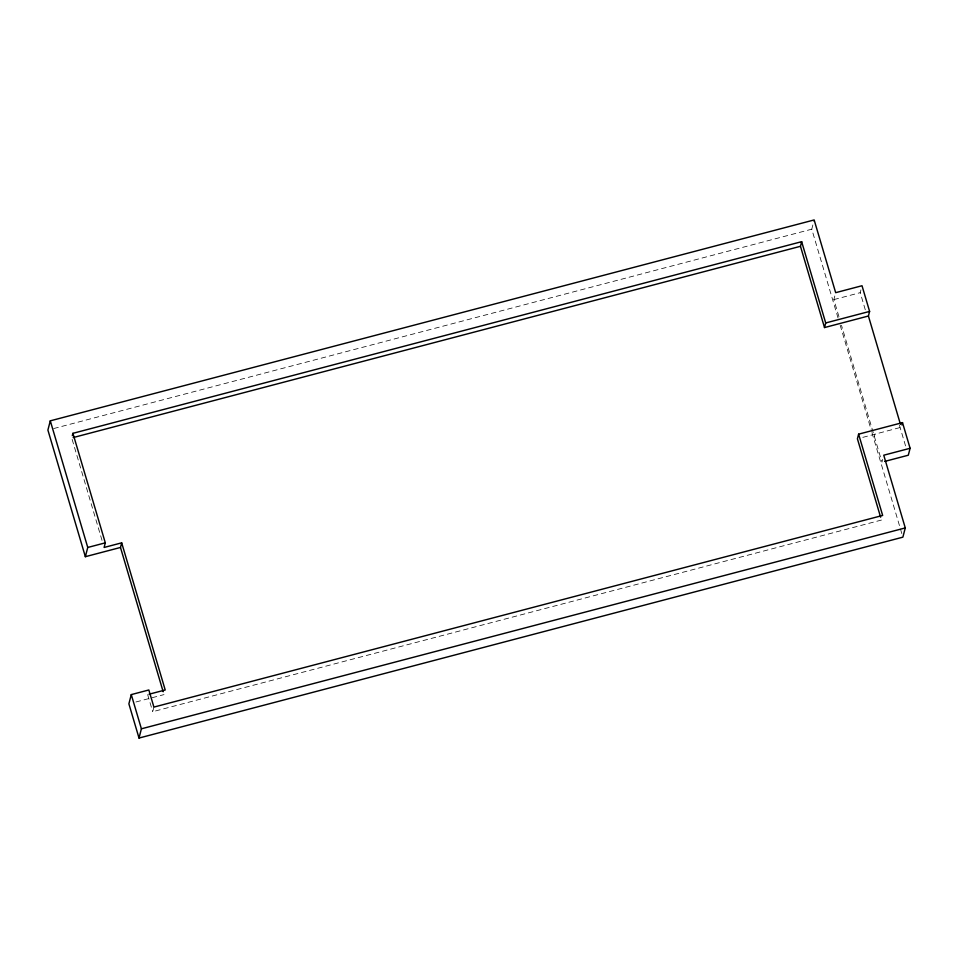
<?xml version="1.0" encoding="UTF-8"?>
<svg xmlns="http://www.w3.org/2000/svg" width="958" height="958" viewBox="0 0 958 958"><rect width="100%" height="100%" fill="white"/><g stroke="black" fill="none" stroke-linecap="round" stroke-linejoin="round"><path stroke-width="0.72" stroke-dasharray="4.79 3.59" d="M881.456 520.05L152.705 711.698L153.903 707.088M838.046 317.996L811.773 229.19L813.821 221.274M838.945 316.703L833.879 299.591L835.316 294.058M865.278 309.781L860.224 292.669L860.931 289.891M874.379 436.477L874.977 434.166M882.689 459.373L881.971 462.139L841.471 325.265M53.684 428.549L811.773 229.19M833.879 299.591L860.224 292.669M862.811 437.363L901.31 427.232M135.916 701.986L164.01 694.598M899.454 425.268L906.196 448.081M840.166 325.157L871.529 431.16M871.948 432.597L902.46 535.738M72.137 439.363L102.434 541.773M147.652 694.598L152.705 711.698"/><path stroke-width="1.44" d="M50.295 420.837L47.9 430.07L85.358 556.694L120.48 547.461L121.678 542.839L104.111 547.461L105.308 542.839L72.916 433.327L801.654 241.679L825.7 322.954L824.515 327.564L868.415 316.02L869.601 311.41L862.008 285.735L835.675 292.669L814.156 219.945L50.295 420.837L87.753 547.461L85.358 556.694M72.317 435.639L72.916 433.327M858.607 434.166L882.653 515.44L153.903 707.088L148.837 689.976L131.282 694.598L128.887 703.831L139.018 738.055L902.879 537.163L905.274 527.93L883.755 455.206L910.1 448.284L902.508 422.622L858.607 434.166L857.41 438.788L880.618 517.2M139.018 738.055L141.401 728.81L131.282 694.598M824.515 327.564L800.469 246.302L801.654 241.679M901.909 424.933L902.508 422.622M910.1 448.284L908.304 455.218L884.737 461.409M73.167 437.566L800.469 246.302M825.7 322.954L869.601 311.41M87.753 547.461L105.308 542.839M148.993 694.239L165.207 689.976L121.678 542.839M141.401 728.81L905.274 527.93M868.415 316.02L900.472 424.382M120.48 547.461L163.171 691.736"/></g></svg>
